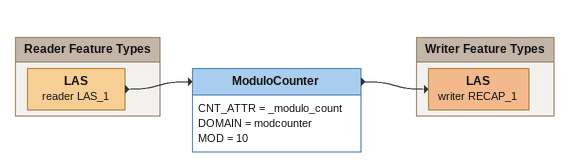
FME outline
ModuloCounter
    CNT_ATTR = _modulo_count
    DOMAIN = modcounter
    MOD = 10
    -> LAS (writer RECAP_1)

Bookmark: Reader Feature Types
LAS (reader LAS_1)
    -> ModuloCounter

Bookmark: Writer Feature Types
LAS (writer RECAP_1)
